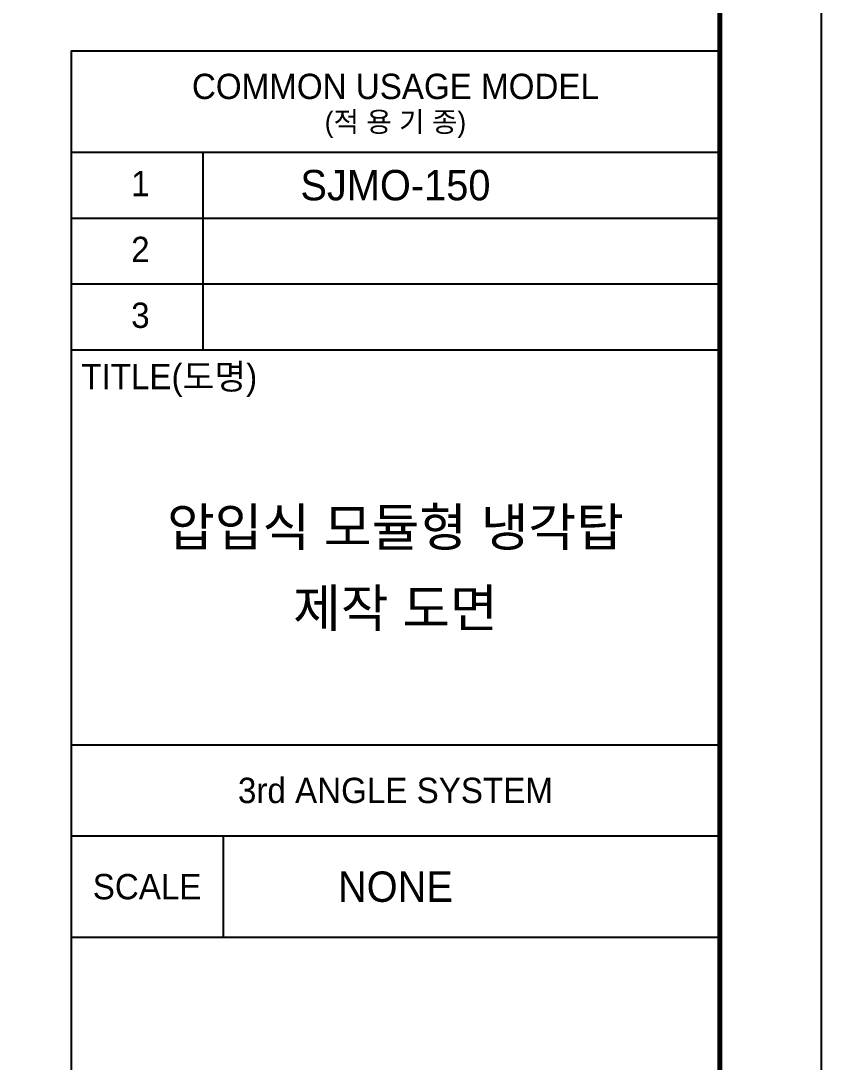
# Model space of a CAD drawing. Header units: millimetres. Extents: x -17070 to 46249, y -291348 to 35795.
# Drawn here: x 40721 to 46249, y 21069 to 28266 of the extents above; entities that cross this region are included whole.
import ezdxf
from ezdxf.enums import TextEntityAlignment as Align

# ---------------------------------------------------------------- set-up
doc = ezdxf.new("R2010")
doc.units = ezdxf.units.MM
doc.layers.add('냉각탑_form', color=1, linetype='Continuous')
doc.layers.add('냉각탑_text', color=3, linetype='Continuous')
doc.styles.add('돋움', font='Dotum.ttf')

msp = doc.modelspace()

# ---------------------------------------------------------------- linework, layer by layer
at = {"layer": 'Defpoints'}
msp.add_lwpolyline([(16841.8, 35795.3), (46249, 35795.3), (46249, 15000.2), (16841.8, 15000.2)], close=True, dxfattribs=at)
at = {"layer": '냉각탑_form'}
for p, q in [((41067.8, 28058.4), (41067.8, 15700.4)), ((41067.8, 28058.4), (45548.9, 28058.4)), ((41067.8, 27358.2), (45548.9, 27358.2)), ((41978, 27358.2), (41978, 25992.9)), ((41067.8, 26903.1), (45548.9, 26903.1)), ((41067.8, 26448), (45548.9, 26448)), ((41067.8, 25992.9), (45548.9, 25992.9)), ((41067.8, 23262.2), (45548.9, 23262.2)), ((41067.8, 22632.1), (45548.9, 22632.1)), ((42118, 22632.1), (42118, 21931.9)), ((41067.8, 21931.9), (45548.9, 21931.9))]:
    msp.add_line(p, q, dxfattribs=at)
at = {"layer": '냉각탑_form', "const_width": 35}
msp.add_lwpolyline([(17542, 35095.1), (17542, 15700.4), (45548.9, 15700.4), (45548.9, 35095.1)], close=True, dxfattribs=at)

# ---------------------------------------------------------------- texts
at = {"layer": '냉각탑_form', "style": '돋움'}
for s, height, p in [('COMMON USAGE MODEL', 175.043, (43308.3, 27813.3)), ('(적 용 기 종)', 140.03, (43308.3, 27568.3)), ('3rd ANGLE SYSTEM', 175.043, (43308.3, 22947.2)), ('SCALE', 175.04, (41592.9, 22282))]:
    msp.add_text(s, height=height, dxfattribs=at).set_placement(p, align=Align.MIDDLE_CENTER)
for s, height, p in [('1', 175, (41482.9, 27054.1)), ('2', 175, (41482.9, 26599)), ('3', 175, (41482.9, 26143.9)), ('TITLE(도명)', 175.04, (41138.1, 25720.1))]:
    msp.add_text(s, height=height, dxfattribs=at).set_placement(p)
at = {"layer": '냉각탑_text', "style": '돋움'}
for s, height, p in [('SJMO-150', 210.05, (43308.3, 27130.7)), ('압입식 모듈형 냉각탑', 262.5, (43308.3, 24767.2)), ('제작 도면', 262.5, (43308.3, 24207.2)), ('NONE', 210.05, (43308.3, 22282))]:
    msp.add_text(s, height=height, dxfattribs=at).set_placement(p, align=Align.MIDDLE_CENTER)

doc.saveas('drawing.dxf')
